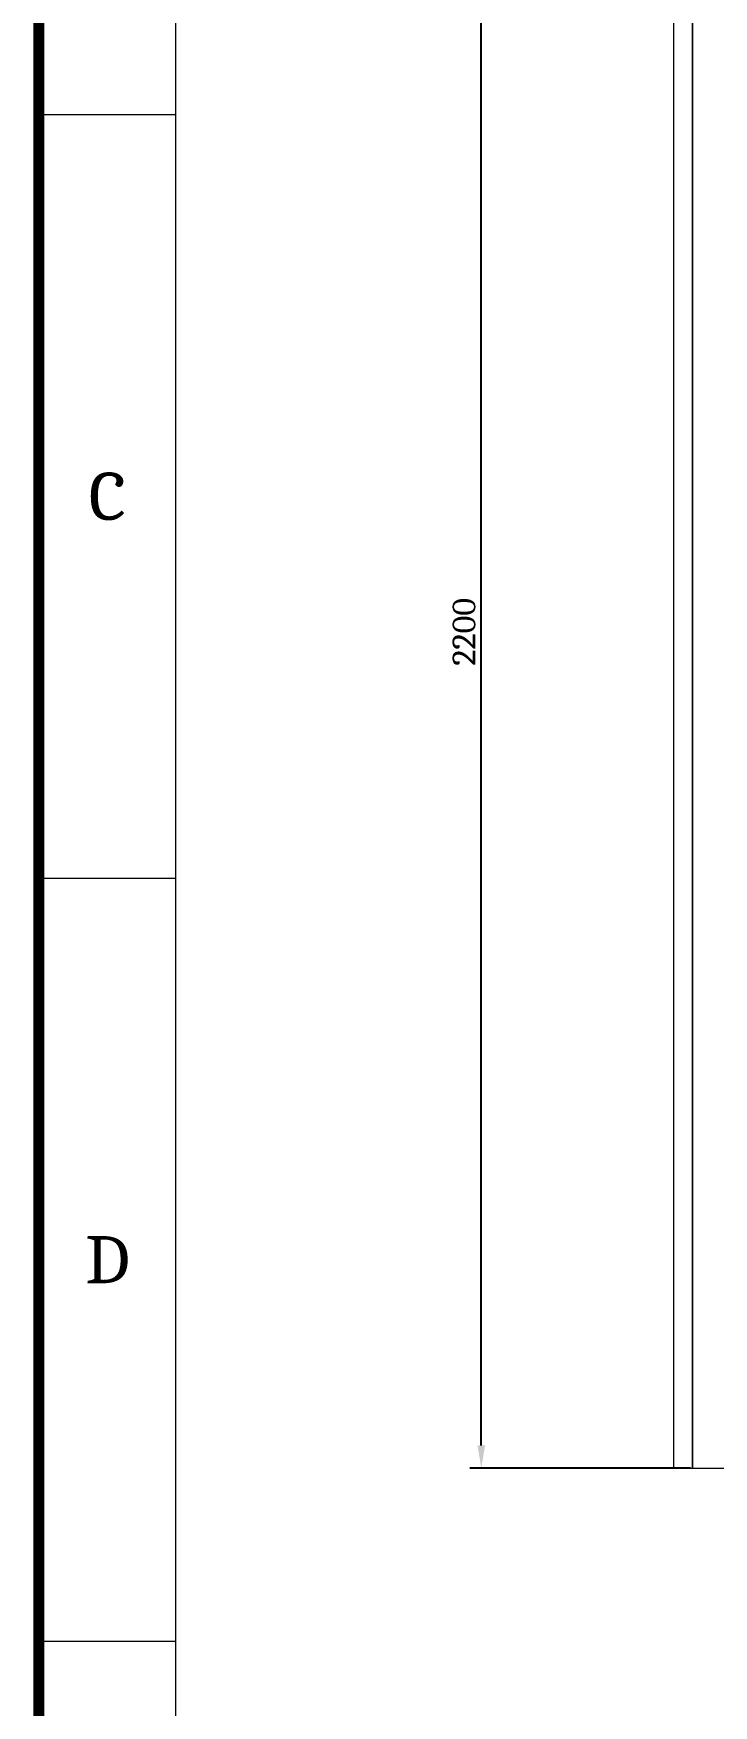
# Model space of a CAD drawing. Header units: millimetres. Extents: x -116965 to 323937, y 291661 to 566926.
# Drawn here: x -38277 to -37382, y 327928 to 330127 of the extents above; entities that cross this region are included whole.
import ezdxf
from ezdxf.enums import TextEntityAlignment as Align

# ---------------------------------------------------------------- set-up
doc = ezdxf.new("R2010")
doc.units = ezdxf.units.MM
doc.header["$PDMODE"] = 35
doc.layers.get('0').update_dxf_attribs({"lineweight": 18})
doc.styles.add('hwBorder', font='Cambria.ttf')
doc.styles.add('hwTech', font='Cambria.ttf')
doc.dimstyles.new('hwTech-1.0', dxfattribs={"dimscale": 12, "dimtxt": 2.5, "dimasz": 2.5, "dimexe": 1.25, "dimexo": 0.625, "dimtad": 1, "dimtxsty": 'hwTech', "dimcen": 2.5, "dimclrd": 3, "dimclre": 3, "dimclrt": 3, "dimadec": 0, "dimazin": 0, "dimtfac": 1, "dimtmove": 0, "dimatfit": 3, "dimfxl": 1, "dimarcsym": 0})

# ---------------------------------------------------------------- blocks, each defined once
blk = doc.blocks.new('*U1980')
at = {"color": 5}
for p, q in [((10, 150.216), (14.339, 150.216)), ((10, 126.013), (14.339, 126.013)), ((10, 101.811), (14.339, 101.811))]:
    blk.add_line(p, q, dxfattribs=at)
at = {"color": 5, "const_width": 0.35}
blk.add_lwpolyline([(10, 198.621), (285.679, 198.621), (285.679, 5), (10, 5)], close=True, dxfattribs=at)
at = {"color": 5}
blk.add_lwpolyline([(14.339, 194.282), (281.339, 194.282), (281.339, 9.339), (14.339, 9.339)], close=True, dxfattribs=at)
at = {"color": 253, "style": 'hwBorder'}
for s, p in [('C', (12.17, 138.115)), ('D', (12.17, 113.912))]:
    blk.add_text(s, height=1.5, dxfattribs=at).set_placement(p, align=Align.MIDDLE_CENTER)
at = {"color": 6, "style": 'hwBorder', "flags": 8}
for tag, p in [("DWG'SNAME", (266.339, 58.998)), ("DWG'SCODE2", (266.339, 51.052))]:
    blk.add_attdef(tag, text='', height=1.5, dxfattribs=at).set_placement(p, align=Align.MIDDLE_CENTER)
at = {"color": 253, "style": 'hwBorder', "flags": 8}
for tag, p in [('REV_MODIFY0', (264.339, 44.1)), ('REV_DATE0', (277.339, 44.1)), ('REV_0', (253.339, 43.788)), ('REV_1', (253.339, 40.477)), ('REV_MODIFY1', (264.339, 40.789)), ('REV_DATE1', (277.339, 40.789)), ('REV_2', (253.339, 37.166)), ('REV_MODIFY2', (264.339, 37.479)), ('REV_DATE2', (277.339, 37.479)), ('REV_MODIFY3', (264.339, 34.169)), ('REV_DATE3', (277.339, 34.169)), ('REV_3', (253.339, 33.856)), ('REV_MODIFY4', (264.339, 30.858)), ('REV_DATE4', (277.339, 30.858)), ('REV_4', (253.339, 30.545))]:
    blk.add_attdef(tag, text='', height=1, dxfattribs=at).set_placement(p, align=Align.MIDDLE_CENTER)
at = {"color": 6, "style": 'hwBorder', "flags": 8}
for tag, p in [('TOLERANCE', (261.539, 27.216)), ('PAGE', (259.339, 15.298))]:
    blk.add_attdef(tag, text='', height=1.5, dxfattribs=at).set_placement(p, align=Align.MIDDLE_LEFT)
blk = doc.blocks.new('*U1443')
blk.add_lwpolyline([(0, 2200), (0, 0), (50, 0), (50, 2200)], close=True)
blk = doc.blocks.new('*D1789')
at = {"color": 3, "lineweight": -2, "transparency": 16777216}
for p, q in [((-37412.8, 330439.9), (-37702.8, 330439.9)), ((-37687.8, 328269.9), (-37687.8, 330409.9)), ((-37412.8, 328239.9), (-37702.8, 328239.9))]:
    blk.add_line(p, q, dxfattribs=at)
at = {"color": 3, "lineweight": -3, "transparency": 16777216}
for points in [[(-37692.8, 330409.9), (-37682.8, 330409.9), (-37687.8, 330439.9)], [(-37692.8, 328269.9), (-37682.8, 328269.9), (-37687.8, 328239.9)]]:
    blk.add_solid(points, dxfattribs=at)
at = {"layer": 'Defpoints', "color": 0, "lineweight": -3, "transparency": 16777216}
for p in [(-37687.8, 330439.9), (-37405.3, 330439.9), (-37405.3, 328239.9)]:
    blk.add_point(p, dxfattribs=at)
at = {"color": 3, "transparency": 16777216, "insert": (-37710.5, 329339.9), "char_height": 30, "attachment_point": 5, "rotation": 90, "style": 'hwTech'}
blk.add_mtext('2200', dxfattribs=at)

msp = doc.modelspace()

# ---------------------------------------------------------------- linework, layer by layer
msp.add_lwpolyline([(-37434.81856, 328239.863317), (-37409.81856, 328239.863317), (-37409.81856, 330439.863317), (-37434.81856, 330439.863317)], close=True)

# ---------------------------------------------------------------- block references
at = {"ltscale": 5, "xscale": 41.47693088945395, "yscale": 41.47693088945395, "zscale": 41.47693088945395}
msp.add_blockref('*U1980', (-38684.48168, 323789.550121), dxfattribs=at)
msp.add_blockref('*U1443', (-37409.81856, 328239.863317))

# ---------------------------------------------------------------- dimensions: what is measured, and where the dimension line sits
dim = msp.add_linear_dim(base=(-37687.812632, 330439.863317), p1=(-37405.31856, 328239.863317), p2=(-37405.31856, 330439.863317), angle=90, dimstyle='hwTech-1.0')
dim.commit()
dim.dimension.update_dxf_attribs({"geometry": '*D1789', "text_midpoint": (-37710.486419, 329339.863317)})

doc.saveas('drawing.dxf')
